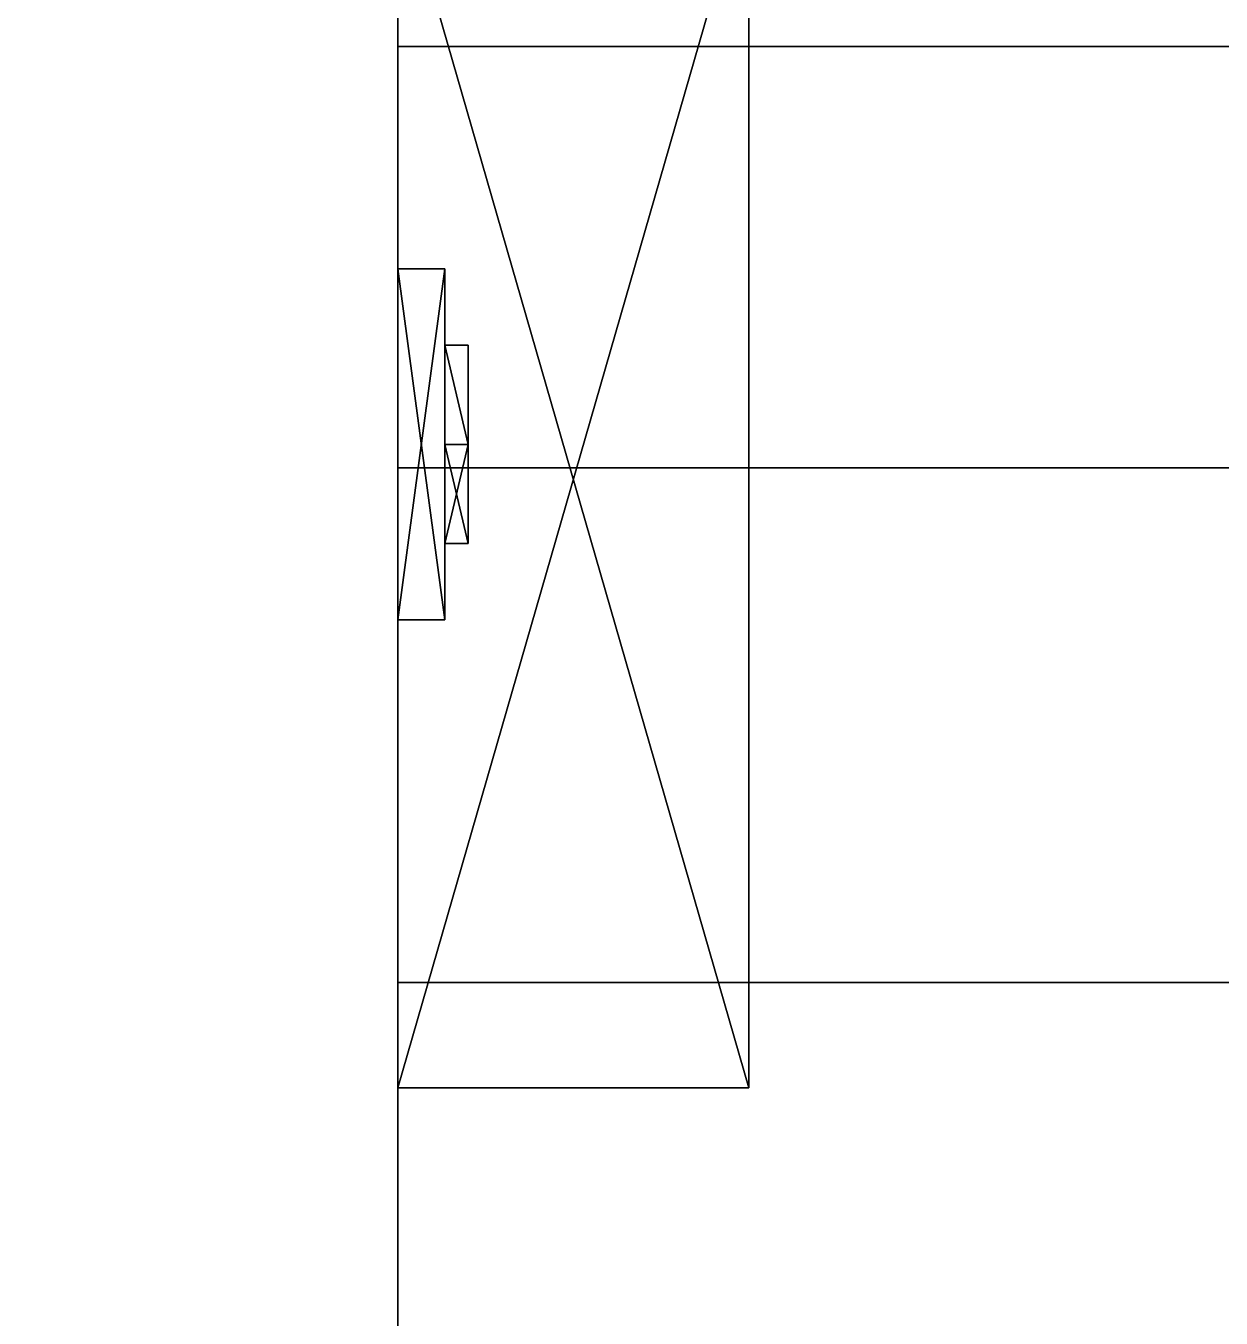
# Model space of a CAD drawing. Extents: x 0 to 4956, y -4930 to 0.
# Drawn here: x 1926.6 to 1977.7, y -4324.3 to -4269.1 of the extents above; entities that cross this region are included whole.
import ezdxf

# ---------------------------------------------------------------- set-up
doc = ezdxf.new("R2010")
doc.units = 0
for name, color, linetype in [('LAYER0', 7, 'CONTINUOUS'), ('LAYER1138', 253, 'CONTINUOUS'), ('LAYER1140', 253, 'CONTINUOUS'), ('LAYER1142', 253, 'CONTINUOUS'), ('LAYER1144', 253, 'CONTINUOUS'), ('LAYER1146', 253, 'CONTINUOUS'), ('LAYER1195', 7, 'CONTINUOUS'), ('LAYER837', 7, 'CONTINUOUS'), ('LAYER841', 7, 'CONTINUOUS'), ('LAYER843', 7, 'CONTINUOUS'), ('LAYER846', 7, 'CONTINUOUS'), ('LAYER852', 7, 'CONTINUOUS')]:
    doc.layers.add(name, color=color, linetype=linetype)

msp = doc.modelspace()

# ---------------------------------------------------------------- linework, layer by layer
at = {"layer": 'LAYER0', "invisible_edges": 1}
for points in [[(4956, 0), (0, -4930), (0, 0), (4956, 0)], [(4956, -4930, 5), (0, 0, 5), (0, -4930, 5), (4956, -4930, 5)], [(0, 0, 5), (4956, -4930, 5), (4956, 0, 5), (0, 0, 5)], [(0, -4930), (4956, 0), (4956, -4930), (0, -4930)]]:
    msp.add_3dface(points, dxfattribs=at)
at = {"layer": 'LAYER1138'}
for points in [[(1942.5, -4262.5, 181.2174), (1957.5, -4262.5, 181.2174), (1942.5, -4314.5, 181.2174), (1942.5, -4262.5, 181.2174)], [(1942.5, -4314.5, 181.2174), (1957.5, -4262.5, 181.2174), (1957.5, -4314.5, 181.2174), (1942.5, -4314.5, 181.2174)], [(1942.5, -4314.5, 194.7826), (1957.5, -4314.5, 194.7826), (1942.5, -4262.5, 194.7826), (1942.5, -4314.5, 194.7826)], [(1942.5, -4262.5, 194.7826), (1957.5, -4314.5, 194.7826), (1957.5, -4262.5, 194.7826), (1942.5, -4262.5, 194.7826)], [(1957.5, -4262.5, 181.2174), (1957.5, -4262.5, 194.7826), (1957.5, -4314.5, 181.2174), (1957.5, -4262.5, 181.2174)], [(1957.5, -4314.5, 181.2174), (1957.5, -4262.5, 194.7826), (1957.5, -4314.5, 194.7826), (1957.5, -4314.5, 181.2174)], [(1944.5, -4279.5, 214), (1942.5, -4279.5, 214), (1942.5, -4294.5, 214), (1944.5, -4279.5, 214)], [(1944.5, -4279.5, 214), (1942.5, -4294.5, 214), (1944.5, -4294.5, 214), (1944.5, -4279.5, 214)], [(1944.5, -4294.5, 162), (1942.5, -4294.5, 162), (1942.5, -4279.5, 162), (1944.5, -4294.5, 162)], [(1944.5, -4294.5, 162), (1942.5, -4279.5, 162), (1944.5, -4279.5, 162), (1944.5, -4294.5, 162)], [(1942.5, -4279.5, 162), (1942.5, -4279.5, 214), (1944.5, -4279.5, 214), (1942.5, -4279.5, 162)], [(1942.5, -4279.5, 162), (1944.5, -4279.5, 214), (1944.5, -4279.5, 162), (1942.5, -4279.5, 162)], [(1944.5, -4279.5, 162), (1944.5, -4279.5, 214), (1944.5, -4294.5, 214), (1944.5, -4279.5, 162)], [(1944.5, -4279.5, 162), (1944.5, -4294.5, 214), (1944.5, -4294.5, 162), (1944.5, -4279.5, 162)], [(1945.5, -4282.76, 206.087), (1945.5, -4287, 201.2939), (1944.5, -4282.76, 206.087), (1945.5, -4282.76, 206.087)], [(1944.5, -4282.76, 206.087), (1945.5, -4287, 201.2939), (1944.5, -4287, 201.2939), (1944.5, -4282.76, 206.087)], [(1944.5, -4287, 210.88), (1944.5, -4287, 201.2939), (1944.5, -4282.76, 206.087), (1944.5, -4287, 210.88)], [(1944.5, -4287, 210.88), (1945.5, -4287, 210.88), (1944.5, -4282.76, 206.087), (1944.5, -4287, 210.88)], [(1944.5, -4282.76, 206.087), (1945.5, -4287, 210.88), (1945.5, -4282.76, 206.087), (1944.5, -4282.76, 206.087)], [(1945.5, -4282.76, 169.913), (1945.5, -4287, 165.12), (1944.5, -4282.76, 169.913), (1945.5, -4282.76, 169.913)], [(1944.5, -4282.76, 169.913), (1945.5, -4287, 165.12), (1944.5, -4287, 165.12), (1944.5, -4282.76, 169.913)], [(1944.5, -4287, 174.7061), (1944.5, -4287, 165.12), (1944.5, -4282.76, 169.913), (1944.5, -4287, 174.7061)], [(1944.5, -4287, 174.7061), (1945.5, -4287, 174.7061), (1944.5, -4282.76, 169.913), (1944.5, -4287, 174.7061)], [(1944.5, -4282.76, 169.913), (1945.5, -4287, 174.7061), (1945.5, -4282.76, 169.913), (1944.5, -4282.76, 169.913)], [(1945.5, -4287, 210.88), (1945.5, -4291.24, 206.087), (1945.5, -4282.76, 206.087), (1945.5, -4287, 210.88)], [(1945.5, -4282.76, 206.087), (1945.5, -4291.24, 206.087), (1945.5, -4287, 201.2939), (1945.5, -4282.76, 206.087)], [(1945.5, -4287, 174.7061), (1945.5, -4291.24, 169.913), (1945.5, -4282.76, 169.913), (1945.5, -4287, 174.7061)], [(1945.5, -4282.76, 169.913), (1945.5, -4291.24, 169.913), (1945.5, -4287, 165.12), (1945.5, -4282.76, 169.913)], [(1945.5, -4287, 201.2939), (1945.5, -4291.24, 206.087), (1944.5, -4287, 201.2939), (1945.5, -4287, 201.2939)], [(1944.5, -4287, 201.2939), (1945.5, -4291.24, 206.087), (1944.5, -4291.24, 206.087), (1944.5, -4287, 201.2939)], [(1945.5, -4291.24, 206.087), (1945.5, -4287, 210.88), (1944.5, -4291.24, 206.087), (1945.5, -4291.24, 206.087)], [(1944.5, -4291.24, 206.087), (1945.5, -4287, 210.88), (1944.5, -4287, 210.88), (1944.5, -4291.24, 206.087)], [(1944.5, -4287, 210.88), (1944.5, -4291.24, 206.087), (1944.5, -4287, 201.2939), (1944.5, -4287, 210.88)], [(1945.5, -4287, 165.12), (1945.5, -4291.24, 169.913), (1944.5, -4287, 165.12), (1945.5, -4287, 165.12)], [(1944.5, -4287, 165.12), (1945.5, -4291.24, 169.913), (1944.5, -4291.24, 169.913), (1944.5, -4287, 165.12)], [(1945.5, -4291.24, 169.913), (1945.5, -4287, 174.7061), (1944.5, -4291.24, 169.913), (1945.5, -4291.24, 169.913)], [(1944.5, -4291.24, 169.913), (1945.5, -4287, 174.7061), (1944.5, -4287, 174.7061), (1944.5, -4291.24, 169.913)], [(1944.5, -4287, 174.7061), (1944.5, -4291.24, 169.913), (1944.5, -4287, 165.12), (1944.5, -4287, 174.7061)], [(1944.5, -4294.5, 214), (1942.5, -4294.5, 214), (1942.5, -4294.5, 162), (1944.5, -4294.5, 214)], [(1944.5, -4294.5, 214), (1942.5, -4294.5, 162), (1944.5, -4294.5, 162), (1944.5, -4294.5, 214)], [(1942.5, -4314.5, 181.2174), (1957.5, -4314.5, 181.2174), (1942.5, -4314.5, 194.7826), (1942.5, -4314.5, 181.2174)], [(1942.5, -4314.5, 194.7826), (1957.5, -4314.5, 181.2174), (1957.5, -4314.5, 194.7826), (1942.5, -4314.5, 194.7826)]]:
    msp.add_3dface(points, dxfattribs=at)
at = {"layer": 'LAYER1140'}
for points in [[(1942.5, -4262.5, 744.7174), (1957.5, -4262.5, 744.7174), (1942.5, -4314.5, 744.7174), (1942.5, -4262.5, 744.7174)], [(1942.5, -4314.5, 744.7174), (1957.5, -4262.5, 744.7174), (1957.5, -4314.5, 744.7174), (1942.5, -4314.5, 744.7174)], [(1942.5, -4314.5, 758.2826), (1957.5, -4314.5, 758.2826), (1942.5, -4262.5, 758.2826), (1942.5, -4314.5, 758.2826)], [(1942.5, -4262.5, 758.2826), (1957.5, -4314.5, 758.2826), (1957.5, -4262.5, 758.2826), (1942.5, -4262.5, 758.2826)], [(1957.5, -4262.5, 744.7174), (1957.5, -4262.5, 758.2826), (1957.5, -4314.5, 744.7174), (1957.5, -4262.5, 744.7174)], [(1957.5, -4314.5, 744.7174), (1957.5, -4262.5, 758.2826), (1957.5, -4314.5, 758.2826), (1957.5, -4314.5, 744.7174)], [(1944.5, -4279.5, 777.5), (1942.5, -4279.5, 777.5), (1942.5, -4294.5, 777.5), (1944.5, -4279.5, 777.5)], [(1944.5, -4279.5, 777.5), (1942.5, -4294.5, 777.5), (1944.5, -4294.5, 777.5), (1944.5, -4279.5, 777.5)], [(1944.5, -4294.5, 725.5), (1942.5, -4294.5, 725.5), (1942.5, -4279.5, 725.5), (1944.5, -4294.5, 725.5)], [(1944.5, -4294.5, 725.5), (1942.5, -4279.5, 725.5), (1944.5, -4279.5, 725.5), (1944.5, -4294.5, 725.5)], [(1942.5, -4279.5, 725.5), (1942.5, -4279.5, 777.5), (1944.5, -4279.5, 777.5), (1942.5, -4279.5, 725.5)], [(1942.5, -4279.5, 725.5), (1944.5, -4279.5, 777.5), (1944.5, -4279.5, 725.5), (1942.5, -4279.5, 725.5)], [(1944.5, -4279.5, 725.5), (1944.5, -4279.5, 777.5), (1944.5, -4294.5, 777.5), (1944.5, -4279.5, 725.5)], [(1944.5, -4279.5, 725.5), (1944.5, -4294.5, 777.5), (1944.5, -4294.5, 725.5), (1944.5, -4279.5, 725.5)], [(1945.5, -4282.76, 769.587), (1945.5, -4287, 764.7939), (1944.5, -4282.76, 769.587), (1945.5, -4282.76, 769.587)], [(1944.5, -4282.76, 769.587), (1945.5, -4287, 764.7939), (1944.5, -4287, 764.7939), (1944.5, -4282.76, 769.587)], [(1944.5, -4287, 774.38), (1944.5, -4287, 764.7939), (1944.5, -4282.76, 769.587), (1944.5, -4287, 774.38)], [(1944.5, -4287, 774.38), (1945.5, -4287, 774.38), (1944.5, -4282.76, 769.587), (1944.5, -4287, 774.38)], [(1944.5, -4282.76, 769.587), (1945.5, -4287, 774.38), (1945.5, -4282.76, 769.587), (1944.5, -4282.76, 769.587)], [(1945.5, -4282.76, 733.413), (1945.5, -4287, 728.62), (1944.5, -4282.76, 733.413), (1945.5, -4282.76, 733.413)], [(1944.5, -4282.76, 733.413), (1945.5, -4287, 728.62), (1944.5, -4287, 728.62), (1944.5, -4282.76, 733.413)], [(1944.5, -4287, 738.2061), (1944.5, -4287, 728.62), (1944.5, -4282.76, 733.413), (1944.5, -4287, 738.2061)], [(1944.5, -4287, 738.2061), (1945.5, -4287, 738.2061), (1944.5, -4282.76, 733.413), (1944.5, -4287, 738.2061)], [(1944.5, -4282.76, 733.413), (1945.5, -4287, 738.2061), (1945.5, -4282.76, 733.413), (1944.5, -4282.76, 733.413)], [(1945.5, -4287, 774.38), (1945.5, -4291.24, 769.587), (1945.5, -4282.76, 769.587), (1945.5, -4287, 774.38)], [(1945.5, -4282.76, 769.587), (1945.5, -4291.24, 769.587), (1945.5, -4287, 764.7939), (1945.5, -4282.76, 769.587)], [(1945.5, -4287, 738.2061), (1945.5, -4291.24, 733.413), (1945.5, -4282.76, 733.413), (1945.5, -4287, 738.2061)], [(1945.5, -4282.76, 733.413), (1945.5, -4291.24, 733.413), (1945.5, -4287, 728.62), (1945.5, -4282.76, 733.413)], [(1945.5, -4287, 764.7939), (1945.5, -4291.24, 769.587), (1944.5, -4287, 764.7939), (1945.5, -4287, 764.7939)], [(1944.5, -4287, 764.7939), (1945.5, -4291.24, 769.587), (1944.5, -4291.24, 769.587), (1944.5, -4287, 764.7939)], [(1945.5, -4291.24, 769.587), (1945.5, -4287, 774.38), (1944.5, -4291.24, 769.587), (1945.5, -4291.24, 769.587)], [(1944.5, -4291.24, 769.587), (1945.5, -4287, 774.38), (1944.5, -4287, 774.38), (1944.5, -4291.24, 769.587)], [(1944.5, -4287, 774.38), (1944.5, -4291.24, 769.587), (1944.5, -4287, 764.7939), (1944.5, -4287, 774.38)], [(1945.5, -4287, 728.62), (1945.5, -4291.24, 733.413), (1944.5, -4287, 728.62), (1945.5, -4287, 728.62)], [(1944.5, -4287, 728.62), (1945.5, -4291.24, 733.413), (1944.5, -4291.24, 733.413), (1944.5, -4287, 728.62)], [(1945.5, -4291.24, 733.413), (1945.5, -4287, 738.2061), (1944.5, -4291.24, 733.413), (1945.5, -4291.24, 733.413)], [(1944.5, -4291.24, 733.413), (1945.5, -4287, 738.2061), (1944.5, -4287, 738.2061), (1944.5, -4291.24, 733.413)], [(1944.5, -4287, 738.2061), (1944.5, -4291.24, 733.413), (1944.5, -4287, 728.62), (1944.5, -4287, 738.2061)], [(1944.5, -4294.5, 777.5), (1942.5, -4294.5, 777.5), (1942.5, -4294.5, 725.5), (1944.5, -4294.5, 777.5)], [(1944.5, -4294.5, 777.5), (1942.5, -4294.5, 725.5), (1944.5, -4294.5, 725.5), (1944.5, -4294.5, 777.5)], [(1942.5, -4314.5, 744.7174), (1957.5, -4314.5, 744.7174), (1942.5, -4314.5, 758.2826), (1942.5, -4314.5, 744.7174)], [(1942.5, -4314.5, 758.2826), (1957.5, -4314.5, 744.7174), (1957.5, -4314.5, 758.2826), (1942.5, -4314.5, 758.2826)]]:
    msp.add_3dface(points, dxfattribs=at)
at = {"layer": 'LAYER1142'}
for points in [[(1942.5, -4262.5, 1308.217), (1957.5, -4262.5, 1308.217), (1942.5, -4314.5, 1308.217), (1942.5, -4262.5, 1308.217)], [(1942.5, -4314.5, 1308.217), (1957.5, -4262.5, 1308.217), (1957.5, -4314.5, 1308.217), (1942.5, -4314.5, 1308.217)], [(1942.5, -4314.5, 1321.783), (1957.5, -4314.5, 1321.783), (1942.5, -4262.5, 1321.783), (1942.5, -4314.5, 1321.783)], [(1942.5, -4262.5, 1321.783), (1957.5, -4314.5, 1321.783), (1957.5, -4262.5, 1321.783), (1942.5, -4262.5, 1321.783)], [(1957.5, -4262.5, 1308.217), (1957.5, -4262.5, 1321.783), (1957.5, -4314.5, 1308.217), (1957.5, -4262.5, 1308.217)], [(1957.5, -4314.5, 1308.217), (1957.5, -4262.5, 1321.783), (1957.5, -4314.5, 1321.783), (1957.5, -4314.5, 1308.217)], [(1944.5, -4279.5, 1341), (1942.5, -4279.5, 1341), (1942.5, -4294.5, 1341), (1944.5, -4279.5, 1341)], [(1944.5, -4279.5, 1341), (1942.5, -4294.5, 1341), (1944.5, -4294.5, 1341), (1944.5, -4279.5, 1341)], [(1944.5, -4294.5, 1289), (1942.5, -4294.5, 1289), (1942.5, -4279.5, 1289), (1944.5, -4294.5, 1289)], [(1944.5, -4294.5, 1289), (1942.5, -4279.5, 1289), (1944.5, -4279.5, 1289), (1944.5, -4294.5, 1289)], [(1942.5, -4279.5, 1289), (1942.5, -4279.5, 1341), (1944.5, -4279.5, 1341), (1942.5, -4279.5, 1289)], [(1942.5, -4279.5, 1289), (1944.5, -4279.5, 1341), (1944.5, -4279.5, 1289), (1942.5, -4279.5, 1289)], [(1944.5, -4279.5, 1289), (1944.5, -4279.5, 1341), (1944.5, -4294.5, 1341), (1944.5, -4279.5, 1289)], [(1944.5, -4279.5, 1289), (1944.5, -4294.5, 1341), (1944.5, -4294.5, 1289), (1944.5, -4279.5, 1289)], [(1945.5, -4282.76, 1333.087), (1945.5, -4287, 1328.294), (1944.5, -4282.76, 1333.087), (1945.5, -4282.76, 1333.087)], [(1944.5, -4282.76, 1333.087), (1945.5, -4287, 1328.294), (1944.5, -4287, 1328.294), (1944.5, -4282.76, 1333.087)], [(1944.5, -4287, 1337.88), (1944.5, -4287, 1328.294), (1944.5, -4282.76, 1333.087), (1944.5, -4287, 1337.88)], [(1944.5, -4287, 1337.88), (1945.5, -4287, 1337.88), (1944.5, -4282.76, 1333.087), (1944.5, -4287, 1337.88)], [(1944.5, -4282.76, 1333.087), (1945.5, -4287, 1337.88), (1945.5, -4282.76, 1333.087), (1944.5, -4282.76, 1333.087)], [(1945.5, -4282.76, 1296.913), (1945.5, -4287, 1292.12), (1944.5, -4282.76, 1296.913), (1945.5, -4282.76, 1296.913)], [(1944.5, -4282.76, 1296.913), (1945.5, -4287, 1292.12), (1944.5, -4287, 1292.12), (1944.5, -4282.76, 1296.913)], [(1944.5, -4287, 1301.706), (1944.5, -4287, 1292.12), (1944.5, -4282.76, 1296.913), (1944.5, -4287, 1301.706)], [(1944.5, -4287, 1301.706), (1945.5, -4287, 1301.706), (1944.5, -4282.76, 1296.913), (1944.5, -4287, 1301.706)], [(1944.5, -4282.76, 1296.913), (1945.5, -4287, 1301.706), (1945.5, -4282.76, 1296.913), (1944.5, -4282.76, 1296.913)], [(1945.5, -4287, 1337.88), (1945.5, -4291.24, 1333.087), (1945.5, -4282.76, 1333.087), (1945.5, -4287, 1337.88)], [(1945.5, -4282.76, 1333.087), (1945.5, -4291.24, 1333.087), (1945.5, -4287, 1328.294), (1945.5, -4282.76, 1333.087)], [(1945.5, -4287, 1301.706), (1945.5, -4291.24, 1296.913), (1945.5, -4282.76, 1296.913), (1945.5, -4287, 1301.706)], [(1945.5, -4282.76, 1296.913), (1945.5, -4291.24, 1296.913), (1945.5, -4287, 1292.12), (1945.5, -4282.76, 1296.913)], [(1945.5, -4287, 1328.294), (1945.5, -4291.24, 1333.087), (1944.5, -4287, 1328.294), (1945.5, -4287, 1328.294)], [(1944.5, -4287, 1328.294), (1945.5, -4291.24, 1333.087), (1944.5, -4291.24, 1333.087), (1944.5, -4287, 1328.294)], [(1945.5, -4291.24, 1333.087), (1945.5, -4287, 1337.88), (1944.5, -4291.24, 1333.087), (1945.5, -4291.24, 1333.087)], [(1944.5, -4291.24, 1333.087), (1945.5, -4287, 1337.88), (1944.5, -4287, 1337.88), (1944.5, -4291.24, 1333.087)], [(1944.5, -4287, 1337.88), (1944.5, -4291.24, 1333.087), (1944.5, -4287, 1328.294), (1944.5, -4287, 1337.88)], [(1945.5, -4287, 1292.12), (1945.5, -4291.24, 1296.913), (1944.5, -4287, 1292.12), (1945.5, -4287, 1292.12)], [(1944.5, -4287, 1292.12), (1945.5, -4291.24, 1296.913), (1944.5, -4291.24, 1296.913), (1944.5, -4287, 1292.12)], [(1945.5, -4291.24, 1296.913), (1945.5, -4287, 1301.706), (1944.5, -4291.24, 1296.913), (1945.5, -4291.24, 1296.913)], [(1944.5, -4291.24, 1296.913), (1945.5, -4287, 1301.706), (1944.5, -4287, 1301.706), (1944.5, -4291.24, 1296.913)], [(1944.5, -4287, 1301.706), (1944.5, -4291.24, 1296.913), (1944.5, -4287, 1292.12), (1944.5, -4287, 1301.706)], [(1944.5, -4294.5, 1341), (1942.5, -4294.5, 1341), (1942.5, -4294.5, 1289), (1944.5, -4294.5, 1341)], [(1944.5, -4294.5, 1341), (1942.5, -4294.5, 1289), (1944.5, -4294.5, 1289), (1944.5, -4294.5, 1341)], [(1942.5, -4314.5, 1308.217), (1957.5, -4314.5, 1308.217), (1942.5, -4314.5, 1321.783), (1942.5, -4314.5, 1308.217)], [(1942.5, -4314.5, 1321.783), (1957.5, -4314.5, 1308.217), (1957.5, -4314.5, 1321.783), (1942.5, -4314.5, 1321.783)]]:
    msp.add_3dface(points, dxfattribs=at)
at = {"layer": 'LAYER1144'}
for points in [[(1942.5, -4262.5, 1871.717), (1957.5, -4262.5, 1871.717), (1942.5, -4314.5, 1871.717), (1942.5, -4262.5, 1871.717)], [(1942.5, -4314.5, 1871.717), (1957.5, -4262.5, 1871.717), (1957.5, -4314.5, 1871.717), (1942.5, -4314.5, 1871.717)], [(1942.5, -4314.5, 1885.283), (1957.5, -4314.5, 1885.283), (1942.5, -4262.5, 1885.283), (1942.5, -4314.5, 1885.283)], [(1942.5, -4262.5, 1885.283), (1957.5, -4314.5, 1885.283), (1957.5, -4262.5, 1885.283), (1942.5, -4262.5, 1885.283)], [(1957.5, -4262.5, 1871.717), (1957.5, -4262.5, 1885.283), (1957.5, -4314.5, 1871.717), (1957.5, -4262.5, 1871.717)], [(1957.5, -4314.5, 1871.717), (1957.5, -4262.5, 1885.283), (1957.5, -4314.5, 1885.283), (1957.5, -4314.5, 1871.717)], [(1944.5, -4279.5, 1904.5), (1942.5, -4279.5, 1904.5), (1942.5, -4294.5, 1904.5), (1944.5, -4279.5, 1904.5)], [(1944.5, -4279.5, 1904.5), (1942.5, -4294.5, 1904.5), (1944.5, -4294.5, 1904.5), (1944.5, -4279.5, 1904.5)], [(1944.5, -4294.5, 1852.5), (1942.5, -4294.5, 1852.5), (1942.5, -4279.5, 1852.5), (1944.5, -4294.5, 1852.5)], [(1944.5, -4294.5, 1852.5), (1942.5, -4279.5, 1852.5), (1944.5, -4279.5, 1852.5), (1944.5, -4294.5, 1852.5)], [(1942.5, -4279.5, 1852.5), (1942.5, -4279.5, 1904.5), (1944.5, -4279.5, 1904.5), (1942.5, -4279.5, 1852.5)], [(1942.5, -4279.5, 1852.5), (1944.5, -4279.5, 1904.5), (1944.5, -4279.5, 1852.5), (1942.5, -4279.5, 1852.5)], [(1944.5, -4279.5, 1852.5), (1944.5, -4279.5, 1904.5), (1944.5, -4294.5, 1904.5), (1944.5, -4279.5, 1852.5)], [(1944.5, -4279.5, 1852.5), (1944.5, -4294.5, 1904.5), (1944.5, -4294.5, 1852.5), (1944.5, -4279.5, 1852.5)], [(1945.5, -4282.76, 1896.587), (1945.5, -4287, 1891.794), (1944.5, -4282.76, 1896.587), (1945.5, -4282.76, 1896.587)], [(1944.5, -4282.76, 1896.587), (1945.5, -4287, 1891.794), (1944.5, -4287, 1891.794), (1944.5, -4282.76, 1896.587)], [(1944.5, -4287, 1901.38), (1944.5, -4287, 1891.794), (1944.5, -4282.76, 1896.587), (1944.5, -4287, 1901.38)], [(1944.5, -4287, 1901.38), (1945.5, -4287, 1901.38), (1944.5, -4282.76, 1896.587), (1944.5, -4287, 1901.38)], [(1944.5, -4282.76, 1896.587), (1945.5, -4287, 1901.38), (1945.5, -4282.76, 1896.587), (1944.5, -4282.76, 1896.587)], [(1945.5, -4282.76, 1860.413), (1945.5, -4287, 1855.62), (1944.5, -4282.76, 1860.413), (1945.5, -4282.76, 1860.413)], [(1944.5, -4282.76, 1860.413), (1945.5, -4287, 1855.62), (1944.5, -4287, 1855.62), (1944.5, -4282.76, 1860.413)], [(1944.5, -4287, 1865.206), (1944.5, -4287, 1855.62), (1944.5, -4282.76, 1860.413), (1944.5, -4287, 1865.206)], [(1944.5, -4287, 1865.206), (1945.5, -4287, 1865.206), (1944.5, -4282.76, 1860.413), (1944.5, -4287, 1865.206)], [(1944.5, -4282.76, 1860.413), (1945.5, -4287, 1865.206), (1945.5, -4282.76, 1860.413), (1944.5, -4282.76, 1860.413)], [(1945.5, -4287, 1901.38), (1945.5, -4291.24, 1896.587), (1945.5, -4282.76, 1896.587), (1945.5, -4287, 1901.38)], [(1945.5, -4282.76, 1896.587), (1945.5, -4291.24, 1896.587), (1945.5, -4287, 1891.794), (1945.5, -4282.76, 1896.587)], [(1945.5, -4287, 1865.206), (1945.5, -4291.24, 1860.413), (1945.5, -4282.76, 1860.413), (1945.5, -4287, 1865.206)], [(1945.5, -4282.76, 1860.413), (1945.5, -4291.24, 1860.413), (1945.5, -4287, 1855.62), (1945.5, -4282.76, 1860.413)], [(1945.5, -4287, 1891.794), (1945.5, -4291.24, 1896.587), (1944.5, -4287, 1891.794), (1945.5, -4287, 1891.794)], [(1944.5, -4287, 1891.794), (1945.5, -4291.24, 1896.587), (1944.5, -4291.24, 1896.587), (1944.5, -4287, 1891.794)], [(1945.5, -4291.24, 1896.587), (1945.5, -4287, 1901.38), (1944.5, -4291.24, 1896.587), (1945.5, -4291.24, 1896.587)], [(1944.5, -4291.24, 1896.587), (1945.5, -4287, 1901.38), (1944.5, -4287, 1901.38), (1944.5, -4291.24, 1896.587)], [(1944.5, -4287, 1901.38), (1944.5, -4291.24, 1896.587), (1944.5, -4287, 1891.794), (1944.5, -4287, 1901.38)], [(1945.5, -4287, 1855.62), (1945.5, -4291.24, 1860.413), (1944.5, -4287, 1855.62), (1945.5, -4287, 1855.62)], [(1944.5, -4287, 1855.62), (1945.5, -4291.24, 1860.413), (1944.5, -4291.24, 1860.413), (1944.5, -4287, 1855.62)], [(1945.5, -4291.24, 1860.413), (1945.5, -4287, 1865.206), (1944.5, -4291.24, 1860.413), (1945.5, -4291.24, 1860.413)], [(1944.5, -4291.24, 1860.413), (1945.5, -4287, 1865.206), (1944.5, -4287, 1865.206), (1944.5, -4291.24, 1860.413)], [(1944.5, -4287, 1865.206), (1944.5, -4291.24, 1860.413), (1944.5, -4287, 1855.62), (1944.5, -4287, 1865.206)], [(1944.5, -4294.5, 1904.5), (1942.5, -4294.5, 1904.5), (1942.5, -4294.5, 1852.5), (1944.5, -4294.5, 1904.5)], [(1944.5, -4294.5, 1904.5), (1942.5, -4294.5, 1852.5), (1944.5, -4294.5, 1852.5), (1944.5, -4294.5, 1904.5)], [(1942.5, -4314.5, 1871.717), (1957.5, -4314.5, 1871.717), (1942.5, -4314.5, 1885.283), (1942.5, -4314.5, 1871.717)], [(1942.5, -4314.5, 1885.283), (1957.5, -4314.5, 1871.717), (1957.5, -4314.5, 1885.283), (1942.5, -4314.5, 1885.283)]]:
    msp.add_3dface(points, dxfattribs=at)
at = {"layer": 'LAYER1146'}
for points in [[(1942.5, -4262.5, 2435.217), (1957.5, -4262.5, 2435.217), (1942.5, -4314.5, 2435.217), (1942.5, -4262.5, 2435.217)], [(1942.5, -4314.5, 2435.217), (1957.5, -4262.5, 2435.217), (1957.5, -4314.5, 2435.217), (1942.5, -4314.5, 2435.217)], [(1942.5, -4314.5, 2448.783), (1957.5, -4314.5, 2448.783), (1942.5, -4262.5, 2448.783), (1942.5, -4314.5, 2448.783)], [(1942.5, -4262.5, 2448.783), (1957.5, -4314.5, 2448.783), (1957.5, -4262.5, 2448.783), (1942.5, -4262.5, 2448.783)], [(1957.5, -4262.5, 2435.217), (1957.5, -4262.5, 2448.783), (1957.5, -4314.5, 2435.217), (1957.5, -4262.5, 2435.217)], [(1957.5, -4314.5, 2435.217), (1957.5, -4262.5, 2448.783), (1957.5, -4314.5, 2448.783), (1957.5, -4314.5, 2435.217)], [(1944.5, -4279.5, 2468), (1942.5, -4279.5, 2468), (1942.5, -4294.5, 2468), (1944.5, -4279.5, 2468)], [(1944.5, -4279.5, 2468), (1942.5, -4294.5, 2468), (1944.5, -4294.5, 2468), (1944.5, -4279.5, 2468)], [(1944.5, -4294.5, 2416), (1942.5, -4294.5, 2416), (1942.5, -4279.5, 2416), (1944.5, -4294.5, 2416)], [(1944.5, -4294.5, 2416), (1942.5, -4279.5, 2416), (1944.5, -4279.5, 2416), (1944.5, -4294.5, 2416)], [(1942.5, -4279.5, 2416), (1942.5, -4279.5, 2468), (1944.5, -4279.5, 2468), (1942.5, -4279.5, 2416)], [(1942.5, -4279.5, 2416), (1944.5, -4279.5, 2468), (1944.5, -4279.5, 2416), (1942.5, -4279.5, 2416)], [(1944.5, -4279.5, 2416), (1944.5, -4279.5, 2468), (1944.5, -4294.5, 2468), (1944.5, -4279.5, 2416)], [(1944.5, -4279.5, 2416), (1944.5, -4294.5, 2468), (1944.5, -4294.5, 2416), (1944.5, -4279.5, 2416)], [(1945.5, -4282.76, 2460.087), (1945.5, -4287, 2455.294), (1944.5, -4282.76, 2460.087), (1945.5, -4282.76, 2460.087)], [(1944.5, -4282.76, 2460.087), (1945.5, -4287, 2455.294), (1944.5, -4287, 2455.294), (1944.5, -4282.76, 2460.087)], [(1944.5, -4287, 2464.88), (1944.5, -4287, 2455.294), (1944.5, -4282.76, 2460.087), (1944.5, -4287, 2464.88)], [(1944.5, -4287, 2464.88), (1945.5, -4287, 2464.88), (1944.5, -4282.76, 2460.087), (1944.5, -4287, 2464.88)], [(1944.5, -4282.76, 2460.087), (1945.5, -4287, 2464.88), (1945.5, -4282.76, 2460.087), (1944.5, -4282.76, 2460.087)], [(1945.5, -4282.76, 2423.913), (1945.5, -4287, 2419.12), (1944.5, -4282.76, 2423.913), (1945.5, -4282.76, 2423.913)], [(1944.5, -4282.76, 2423.913), (1945.5, -4287, 2419.12), (1944.5, -4287, 2419.12), (1944.5, -4282.76, 2423.913)], [(1944.5, -4287, 2428.706), (1944.5, -4287, 2419.12), (1944.5, -4282.76, 2423.913), (1944.5, -4287, 2428.706)], [(1944.5, -4287, 2428.706), (1945.5, -4287, 2428.706), (1944.5, -4282.76, 2423.913), (1944.5, -4287, 2428.706)], [(1944.5, -4282.76, 2423.913), (1945.5, -4287, 2428.706), (1945.5, -4282.76, 2423.913), (1944.5, -4282.76, 2423.913)], [(1945.5, -4287, 2464.88), (1945.5, -4291.24, 2460.087), (1945.5, -4282.76, 2460.087), (1945.5, -4287, 2464.88)], [(1945.5, -4282.76, 2460.087), (1945.5, -4291.24, 2460.087), (1945.5, -4287, 2455.294), (1945.5, -4282.76, 2460.087)], [(1945.5, -4287, 2428.706), (1945.5, -4291.24, 2423.913), (1945.5, -4282.76, 2423.913), (1945.5, -4287, 2428.706)], [(1945.5, -4282.76, 2423.913), (1945.5, -4291.24, 2423.913), (1945.5, -4287, 2419.12), (1945.5, -4282.76, 2423.913)], [(1945.5, -4287, 2455.294), (1945.5, -4291.24, 2460.087), (1944.5, -4287, 2455.294), (1945.5, -4287, 2455.294)], [(1944.5, -4287, 2455.294), (1945.5, -4291.24, 2460.087), (1944.5, -4291.24, 2460.087), (1944.5, -4287, 2455.294)], [(1945.5, -4291.24, 2460.087), (1945.5, -4287, 2464.88), (1944.5, -4291.24, 2460.087), (1945.5, -4291.24, 2460.087)], [(1944.5, -4291.24, 2460.087), (1945.5, -4287, 2464.88), (1944.5, -4287, 2464.88), (1944.5, -4291.24, 2460.087)], [(1944.5, -4287, 2464.88), (1944.5, -4291.24, 2460.087), (1944.5, -4287, 2455.294), (1944.5, -4287, 2464.88)], [(1945.5, -4287, 2419.12), (1945.5, -4291.24, 2423.913), (1944.5, -4287, 2419.12), (1945.5, -4287, 2419.12)], [(1944.5, -4287, 2419.12), (1945.5, -4291.24, 2423.913), (1944.5, -4291.24, 2423.913), (1944.5, -4287, 2419.12)], [(1945.5, -4291.24, 2423.913), (1945.5, -4287, 2428.706), (1944.5, -4291.24, 2423.913), (1945.5, -4291.24, 2423.913)], [(1944.5, -4291.24, 2423.913), (1945.5, -4287, 2428.706), (1944.5, -4287, 2428.706), (1944.5, -4291.24, 2423.913)], [(1944.5, -4287, 2428.706), (1944.5, -4291.24, 2423.913), (1944.5, -4287, 2419.12), (1944.5, -4287, 2428.706)], [(1944.5, -4294.5, 2468), (1942.5, -4294.5, 2468), (1942.5, -4294.5, 2416), (1944.5, -4294.5, 2468)], [(1944.5, -4294.5, 2468), (1942.5, -4294.5, 2416), (1944.5, -4294.5, 2416), (1944.5, -4294.5, 2468)], [(1942.5, -4314.5, 2435.217), (1957.5, -4314.5, 2435.217), (1942.5, -4314.5, 2448.783), (1942.5, -4314.5, 2435.217)], [(1942.5, -4314.5, 2448.783), (1957.5, -4314.5, 2435.217), (1957.5, -4314.5, 2448.783), (1942.5, -4314.5, 2448.783)]]:
    msp.add_3dface(points, dxfattribs=at)
at = {"layer": 'LAYER1195', "invisible_edges": 1}
for points in [[(2726.5, -4785.4, 1989), (1942.5, -4310, 1989), (1942.5, -4785.4, 1989), (2726.5, -4785.4, 1989)], [(1942.5, -4310, 1989), (2726.5, -4785.4, 1989), (2726.5, -4310, 1989), (1942.5, -4310, 1989)], [(1942.5, -4785.4, 1971), (1942.5, -4310, 1989), (1942.5, -4310, 1971), (1942.5, -4785.4, 1971)], [(1942.5, -4310, 1989), (1942.5, -4785.4, 1971), (1942.5, -4785.4, 1989), (1942.5, -4310, 1989)], [(2726.5, -4310, 1971), (1942.5, -4310, 1989), (2726.5, -4310, 1989), (2726.5, -4310, 1971)], [(1942.5, -4310, 1989), (2726.5, -4310, 1971), (1942.5, -4310, 1971), (1942.5, -4310, 1989)], [(2726.5, -4310, 1971), (1942.5, -4785.4, 1971), (1942.5, -4310, 1971), (2726.5, -4310, 1971)], [(1942.5, -4785.4, 1971), (2726.5, -4310, 1971), (2726.5, -4785.4, 1971), (1942.5, -4785.4, 1971)]]:
    msp.add_3dface(points, dxfattribs=at)
at = {"layer": 'LAYER837', "invisible_edges": 1}
for points in [[(2726.5, -4785.4, 321.49), (1942.5, -4310, 321.49), (1942.5, -4785.4, 321.49), (2726.5, -4785.4, 321.49)], [(1942.5, -4310, 321.49), (2726.5, -4785.4, 321.49), (2726.5, -4310, 321.49), (1942.5, -4310, 321.49)], [(1942.5, -4785.4, 303.49), (1942.5, -4310, 321.49), (1942.5, -4310, 303.49), (1942.5, -4785.4, 303.49)], [(1942.5, -4310, 321.49), (1942.5, -4785.4, 303.49), (1942.5, -4785.4, 321.49), (1942.5, -4310, 321.49)], [(2726.5, -4310, 303.49), (1942.5, -4310, 321.49), (2726.5, -4310, 321.49), (2726.5, -4310, 303.49)], [(1942.5, -4310, 321.49), (2726.5, -4310, 303.49), (1942.5, -4310, 303.49), (1942.5, -4310, 321.49)], [(2726.5, -4310, 303.49), (1942.5, -4785.4, 303.49), (1942.5, -4310, 303.49), (2726.5, -4310, 303.49)], [(1942.5, -4785.4, 303.49), (2726.5, -4310, 303.49), (2726.5, -4785.4, 303.49), (1942.5, -4785.4, 303.49)]]:
    msp.add_3dface(points, dxfattribs=at)
at = {"layer": 'LAYER841', "invisible_edges": 1}
for points in [[(1942.5, -4810, 5), (1924.5, -4250, 5), (1942.5, -4250, 5), (1942.5, -4810, 5)], [(1924.5, -4250, 5), (1942.5, -4810, 5), (1924.5, -4810, 5), (1924.5, -4250, 5)], [(1924.5, -4810, 2545), (1942.5, -4250, 2545), (1924.5, -4250, 2545), (1924.5, -4810, 2545)], [(1942.5, -4250, 2545), (1924.5, -4810, 2545), (1942.5, -4810, 2545), (1942.5, -4250, 2545)], [(1942.5, -4250, 2545), (1942.5, -4810, 5), (1942.5, -4250, 5), (1942.5, -4250, 2545)], [(1942.5, -4810, 5), (1942.5, -4250, 2545), (1942.5, -4810, 2545), (1942.5, -4810, 5)]]:
    msp.add_3dface(points, dxfattribs=at)
at = {"layer": 'LAYER843', "invisible_edges": 1}
for points in [[(1942.5, -4810, 85), (2726.5, -4250, 85), (2726.5, -4810, 85), (1942.5, -4810, 85)], [(2726.5, -4250, 85), (1942.5, -4810, 85), (1942.5, -4250, 85), (2726.5, -4250, 85)], [(1942.5, -4810, 85), (1942.5, -4250, 103), (1942.5, -4250, 85), (1942.5, -4810, 85)], [(1942.5, -4250, 103), (1942.5, -4810, 85), (1942.5, -4810, 103), (1942.5, -4250, 103)], [(1942.5, -4250, 103), (2726.5, -4810, 103), (2726.5, -4250, 103), (1942.5, -4250, 103)], [(2726.5, -4810, 103), (1942.5, -4250, 103), (1942.5, -4810, 103), (2726.5, -4810, 103)]]:
    msp.add_3dface(points, dxfattribs=at)
at = {"layer": 'LAYER846', "invisible_edges": 1}
for points in [[(1942.5, -4270, 5), (2726.5, -4288, 5), (1942.5, -4288, 5), (1942.5, -4270, 5)], [(2726.5, -4288, 5), (1942.5, -4270, 5), (2726.5, -4270, 5), (2726.5, -4288, 5)], [(1942.5, -4288, 85), (1942.5, -4270, 5), (1942.5, -4288, 5), (1942.5, -4288, 85)], [(1942.5, -4270, 5), (1942.5, -4288, 85), (1942.5, -4270, 85), (1942.5, -4270, 5)], [(2726.5, -4270, 85), (1942.5, -4288, 85), (2726.5, -4288, 85), (2726.5, -4270, 85)], [(1942.5, -4288, 85), (2726.5, -4270, 85), (1942.5, -4270, 85), (1942.5, -4288, 85)], [(1942.5, -4270, 5), (2726.5, -4270, 85), (2726.5, -4270, 5), (1942.5, -4270, 5)], [(2726.5, -4270, 85), (1942.5, -4270, 5), (1942.5, -4270, 85), (2726.5, -4270, 85)], [(1942.5, -4288, 85), (2726.5, -4288, 5), (2726.5, -4288, 85), (1942.5, -4288, 85)], [(2726.5, -4288, 5), (1942.5, -4288, 85), (1942.5, -4288, 5), (2726.5, -4288, 5)]]:
    msp.add_3dface(points, dxfattribs=at)
at = {"layer": 'LAYER852', "invisible_edges": 1}
for points in [[(2726.5, -4810, 2544), (1942.5, -4250, 2544), (1942.5, -4810, 2544), (2726.5, -4810, 2544)], [(1942.5, -4250, 2544), (2726.5, -4810, 2544), (2726.5, -4250, 2544), (1942.5, -4250, 2544)], [(1942.5, -4810, 2526), (1942.5, -4250, 2544), (1942.5, -4250, 2526), (1942.5, -4810, 2526)], [(1942.5, -4250, 2544), (1942.5, -4810, 2526), (1942.5, -4810, 2544), (1942.5, -4250, 2544)], [(2726.5, -4250, 2526), (1942.5, -4810, 2526), (1942.5, -4250, 2526), (2726.5, -4250, 2526)], [(1942.5, -4810, 2526), (2726.5, -4250, 2526), (2726.5, -4810, 2526), (1942.5, -4810, 2526)]]:
    msp.add_3dface(points, dxfattribs=at)

doc.saveas('drawing.dxf')
